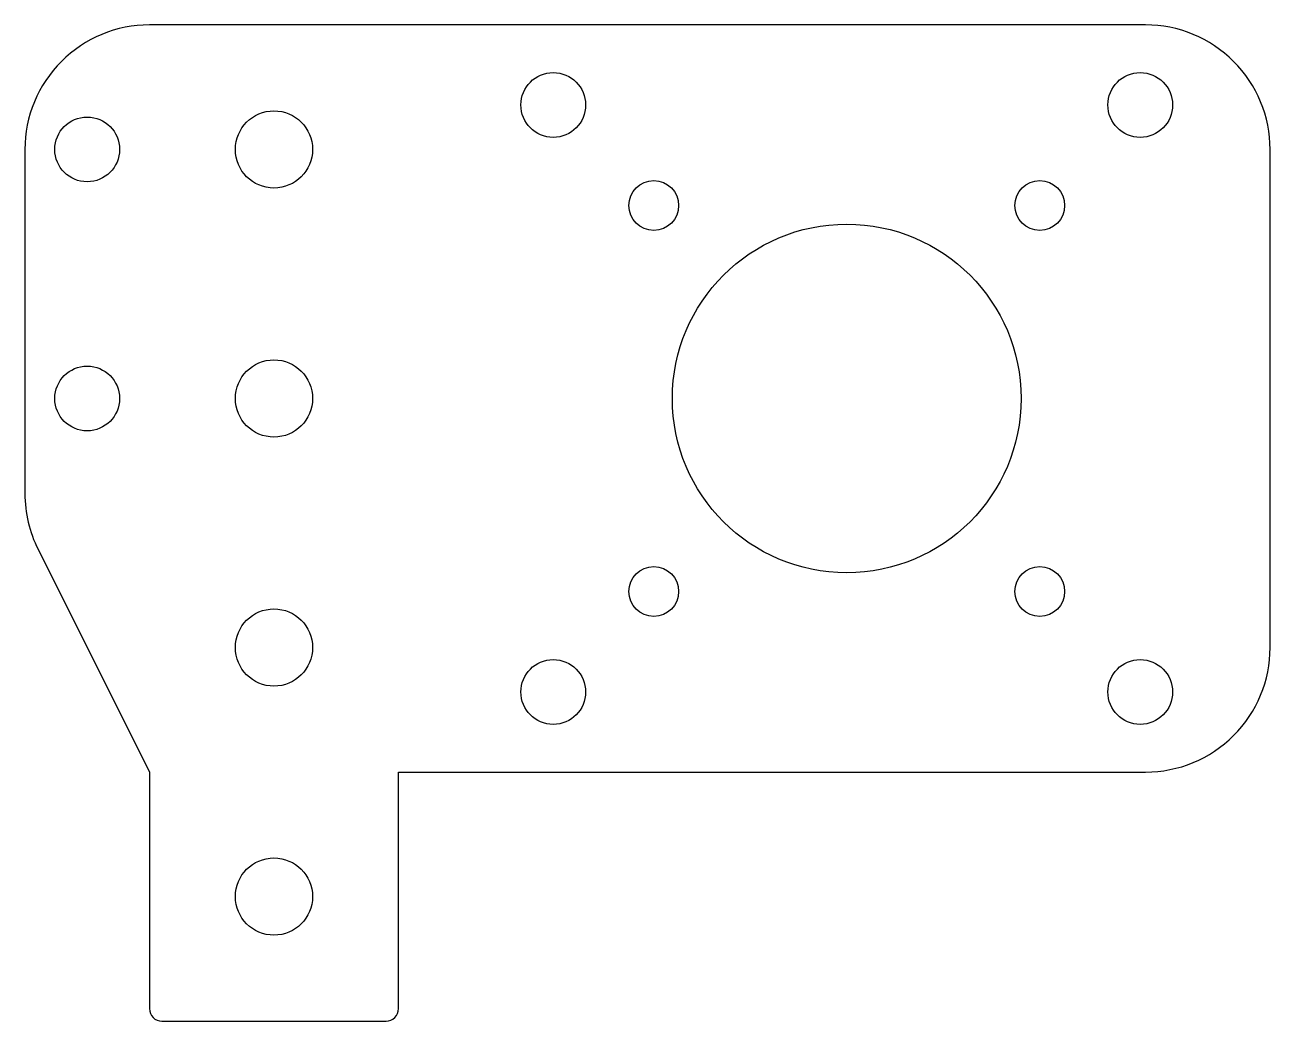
# Model space of a CAD drawing. Header units: millimetres. Extents: x -48.7 to 51.3, y -80.5 to -0.5.
import ezdxf

# ---------------------------------------------------------------- set-up
doc = ezdxf.new("R2010")
doc.units = ezdxf.units.MM
doc.layers.get('0').update_dxf_attribs({"linetype": 'CONTINUOUS'})

msp = doc.modelspace()

# ---------------------------------------------------------------- linework, layer by layer
msp.add_lwpolyline([(-47.67, -42.622), (-38.725, -60.511), (-38.725, -79.511, 0.414214), (-37.725, -80.511), (-19.725, -80.511, 0.414214), (-18.725, -79.511), (-18.725, -60.511), (41.275, -60.511, 0.414214), (51.275, -50.511), (51.275, -10.511, 0.414214), (41.275, -0.511), (-38.725, -0.511, 0.414214), (-48.725, -10.511), (-48.725, -38.15, 0.116434)], format="xyb", close=True)
for centre, radius in [((-6.295, -6.941), 2.6), ((40.845, -6.941), 2.6), ((-43.725, -10.511), 2.6), ((-28.725, -10.511), 3.1), ((1.775, -15.011), 2), ((32.775, -15.011), 2), ((17.275, -30.511), 14), ((-43.725, -30.511), 2.6), ((-28.725, -30.511), 3.1), ((1.775, -46.011), 2), ((32.775, -46.011), 2), ((-28.725, -50.511), 3.1), ((-6.295, -54.081), 2.6), ((40.845, -54.081), 2.6), ((-28.725, -70.511), 3.1)]:
    msp.add_circle(centre, radius)

doc.saveas('drawing.dxf')
